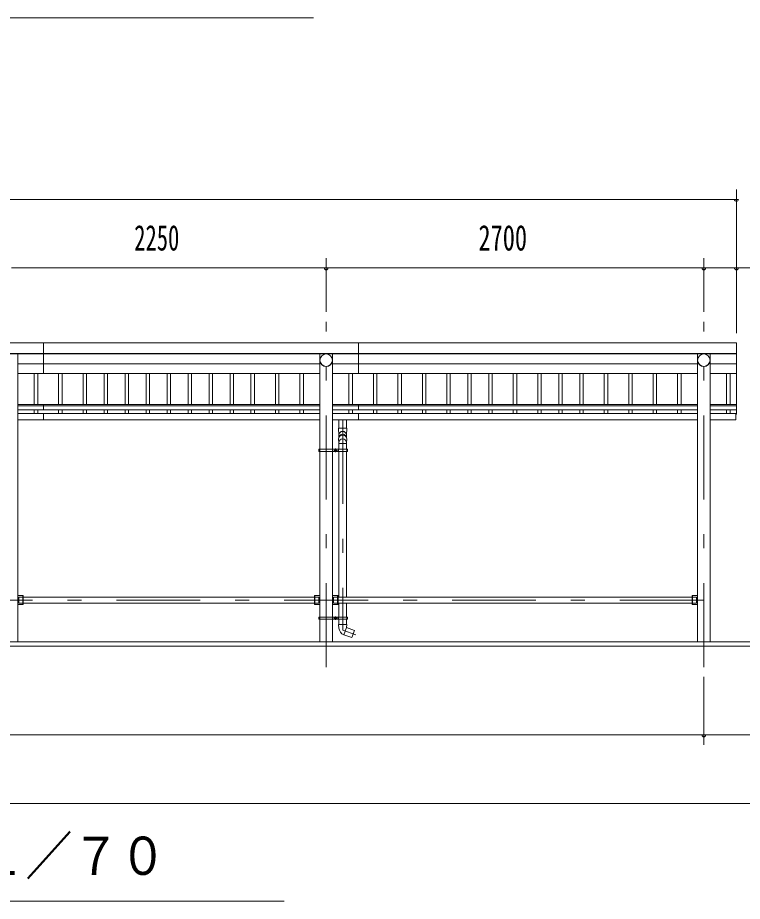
# Model space of a CAD drawing. Units: millimetres, scale not verified. Extents: x -31546 to 31551, y -14700 to 14700.
# Drawn here: x -1785 to 3396, y 1303 to 7623 of the extents above; entities that cross this region are included whole.
import ezdxf
from ezdxf.enums import TextEntityAlignment as Align

# ---------------------------------------------------------------- set-up
doc = ezdxf.new("R2010")
doc.units = ezdxf.units.MM
doc.header["$LTSCALE"] = 50
doc.linetypes.add('USER3', pattern=[24, 12, -5, 2, -5])
for name, color, linetype, lineweight in [('0-2_1-07BOLD', 7, 'Continuous', 18), ('0-3_1-27CENTER', 3, 'USER3', 18), ('0-4_1-47THIN', 4, 'Continuous', 18), ('0-5_1-57DIM', 3, 'Continuous', 18)]:
    doc.layers.add(name, color=color, linetype=linetype, lineweight=lineweight)
doc.styles.add('ＭＳ ゴシック', font='')
doc.styles.get('ＭＳ ゴシック').set_extended_font_data('MS Gothic')

msp = doc.modelspace()

# ---------------------------------------------------------------- linework, layer by layer
at = {"layer": '0-2_1-07BOLD'}
for p, q in [((-1599.42, 5078.35), (-1599.42, 5296.54)), ((650.59, 5078.35), (650.59, 5296.54)), ((-7312.41, 5221.4), (3353.58, 5221.4)), ((3353.59, 5217.32), (-7312.41, 5217.32)), ((-1784.86, 5217.32), (-1784.86, 3157.54)), ((376.03, 4535.54), (376.03, 5217.32)), ((465.14, 5217.32), (465.14, 4535.54)), ((3076.04, 3157.54), (3076.04, 5217.32)), ((3165.13, 5217.32), (3165.13, 3157.54)), ((376.03, 5147.84), (-1784.87, 5147.84)), ((3076.03, 5147.84), (465.13, 5147.84)), ((3165.13, 5147.84), (3353.58, 5147.84)), ((-1784.87, 5078.35), (376.03, 5078.35)), ((465.13, 5078.35), (3076.03, 5078.35)), ((3353.58, 5078.35), (3165.13, 5078.35)), ((376.03, 4856.73), (-1784.87, 4856.73)), ((-1784.87, 4846.3), (376.03, 4846.3)), ((376.03, 4816.69), (-1784.87, 4816.69)), ((-1599.42, 4816.69), (-1599.42, 4856.73)), ((3076.03, 4856.73), (465.13, 4856.73)), ((465.13, 4846.3), (3076.03, 4846.3)), ((3076.03, 4816.69), (465.13, 4816.69)), ((650.59, 4816.69), (650.59, 4856.73)), ((3353.58, 4816.69), (3165.13, 4816.69)), ((3353.58, 4856.73), (3165.14, 4856.73)), ((3165.14, 4846.3), (3353.58, 4846.3)), ((-1784.87, 4790.36), (376.03, 4790.36)), ((376.03, 4745.36), (-1784.87, 4745.36)), ((-1599.42, 4745.36), (-1599.42, 4790.36)), ((465.13, 4790.36), (3076.03, 4790.36)), ((3076.03, 4745.36), (465.13, 4745.36)), ((511.1, 4745.36), (511.1, 4685.74)), ((566.1, 4685.74), (566.1, 4745.36)), ((650.59, 4745.36), (650.59, 4790.36)), ((3165.13, 4790.36), (3348.59, 4790.36)), ((511.1, 4576.09), (566.1, 4576.09)), ((374.45, 4527.54), (368.35, 4527.54)), ((374.45, 4519.54), (374.45, 4535.54)), ((376.03, 3386.14), (376.03, 4517.54)), ((376.05, 4519.54), (376.05, 3335.54)), ((465.14, 3386.14), (465.14, 4517.54)), ((465.15, 4519.54), (465.15, 3335.54)), ((466.75, 4535.54), (466.75, 4519.54)), ((509.5, 4535.54), (509.5, 4519.54)), ((511.1, 4519.54), (511.1, 3478.89)), ((566.1, 3478.89), (566.1, 4519.54)), ((567.7, 4519.54), (567.7, 4535.54)), ((573.8, 4527.54), (567.7, 4527.54)), ((-1744.86, 3490.54), (-1784.86, 3490.54)), ((-1748.07, 3424.54), (-1748.07, 3490.54)), ((-1744.87, 3478.89), (336.04, 3478.89)), ((-1744.86, 3490.54), (-1744.86, 3424.54)), ((336.05, 3424.54), (336.05, 3490.54)), ((339.24, 3490.54), (339.24, 3424.54)), ((339.24, 3478.89), (368.1, 3478.89)), ((339.25, 3424.54), (339.25, 3490.54)), ((368.09, 3478.89), (368.09, 3436.19)), ((368.1, 3478.89), (368.1, 3436.19)), ((465.13, 3490.54), (505.15, 3490.54)), ((473.1, 3436.19), (473.1, 3478.89)), ((501.93, 3424.54), (501.93, 3490.54)), ((501.94, 3490.54), (501.94, 3424.54)), ((505.13, 3490.54), (505.13, 3424.54)), ((505.13, 3478.89), (3036.03, 3478.89)), ((505.15, 3490.54), (505.15, 3424.54)), ((3039.24, 3424.54), (3039.24, 3490.54)), ((-1744.86, 3424.54), (-1784.86, 3424.54)), ((336.04, 3436.19), (-1744.87, 3436.19)), ((368.1, 3436.19), (339.24, 3436.19)), ((505.15, 3424.54), (465.13, 3424.54)), ((3036.03, 3436.19), (505.13, 3436.19)), ((511.1, 3436.19), (511.1, 3335.54)), ((566.1, 3335.54), (566.1, 3436.19)), ((376.03, 3335.54), (376.03, 3370.14)), ((465.14, 3335.54), (465.14, 3370.14)), ((368.35, 3327.54), (374.45, 3327.54)), ((374.45, 3319.54), (374.45, 3335.54)), ((376.03, 3319.54), (376.03, 3157.54)), ((376.05, 3157.54), (376.05, 3319.54)), ((465.14, 3319.54), (465.14, 3157.54)), ((465.15, 3157.54), (465.15, 3319.54)), ((466.75, 3335.54), (466.75, 3319.54)), ((509.5, 3335.54), (509.5, 3319.54)), ((511.1, 3319.54), (511.1, 3282.63)), ((566.1, 3282.63), (566.1, 3319.54)), ((567.7, 3319.54), (567.7, 3335.54)), ((567.7, 3327.54), (573.8, 3327.54)), ((509.59, 3282.63), (567.6, 3282.63)), ((509.59, 3282.63), (511.35, 3256.84)), ((-7629.41, 3127.54), (3670.58, 3127.54))]:
    msp.add_line(p, q, dxfattribs=at)
for points in [[(-7312.41, 4787.78), (-7312.41, 5296.54), (3353.58, 5296.54)], [(3353.58, 5296.54), (3353.58, 4787.78), (3348.59, 4787.78)], [(3348.59, 4790.36), (3348.59, 4745.36), (3165.13, 4745.36)], [(509.1, 4685.74), (511.1, 4636.07), (511.1, 4617.97)], [(566.1, 4617.98), (566.1, 4636.07), (568.1, 4685.74), (509.1, 4685.74)], [(509.11, 4609), (511.1, 4583.03), (511.1, 4535.54)], [(566.1, 4535.54), (566.1, 4583.03), (568.1, 4608.87)], [(-1748.07, 3436.19), (-1776.91, 3436.19), (-1776.91, 3478.89), (-1748.07, 3478.89)], [(376.05, 3424.54), (336.04, 3424.54), (336.04, 3490.54), (376.05, 3490.54)], [(501.94, 3436.19), (473.09, 3436.19), (473.09, 3478.89), (501.94, 3478.89)], [(3076.04, 3490.54), (3036.04, 3490.54), (3036.04, 3424.54), (3076.04, 3424.54)], [(3039.24, 3478.89), (3068.08, 3478.89), (3068.08, 3436.19), (3039.24, 3436.19)], [(567.6, 3282.63), (566.1, 3260.63), (547.28, 3208.95)], [(547.57, 3208.85), (603.67, 3188.43), (622.48, 3240.11), (566.1, 3260.63)], [(3520.59, 3157.54), (-7479.41, 3157.54), (-7479.41, 3127.54)]]:
    msp.add_lwpolyline(points, dxfattribs=at)
for points in [[(573.8, 4535.54), (368.35, 4535.54), (368.35, 4519.54), (573.8, 4519.54)], [(483.12, 4524.65), (483.12, 4530.42), (488.12, 4533.31), (493.12, 4530.42), (493.12, 4524.65), (488.12, 4521.77)], [(368.35, 3335.54), (368.35, 3319.54), (573.8, 3319.54), (573.8, 3335.54)], [(483.12, 3324.65), (488.12, 3321.77), (493.12, 3324.65), (493.12, 3330.43), (488.12, 3333.31), (483.12, 3330.43)]]:
    msp.add_lwpolyline(points, close=True, dxfattribs=at)
for centre, radius in [((420.58, 5172.78), 44.55), ((3120.58, 5172.78), 44.55), ((488.12, 4527.54), 6.25), ((488.12, 4527.54), 4.9), ((488.12, 3327.54), 6.25), ((488.12, 3327.54), 4.9)]:
    msp.add_circle(centre, radius, dxfattribs=at)
for centre, radius, start, end in [((420.58, 5172.09), 44.55, 180, 0), ((3120.58, 5172.09), 44.55, 180, 0), ((538.6, 4607.16), 29.55, 3.56303, 176.43697), ((538.6, 4636.37), 27.55, 3.55867, 176.44133), ((538.6, 4615.67), 27.55, 3.55867, 176.44133), ((538.6, 4582.05), 27.55, 3.55867, 176.44133), ((566.23, 3260.59), 55, 183.90576, 250.16731)]:
    msp.add_arc(centre, radius, start, end, dxfattribs=at)
at = {"layer": '0-3_1-27CENTER'}
for p, q in [((420.59, 2977.54), (420.59, 5447.54)), ((3120.59, 2977.54), (3120.59, 5447.54)), ((538.6, 4745.36), (538.6, 3241.38)), ((500.62, 4527.54), (475.62, 4527.54)), ((488.12, 4540.04), (488.12, 4515.04)), ((-7079.41, 3457.54), (3120.59, 3457.54)), ((475.62, 3327.54), (500.62, 3327.54)), ((488.12, 3315.04), (488.12, 3340.04)), ((538.59, 3241.38), (631.86, 3207.43))]:
    msp.add_line(p, q, dxfattribs=at)
at = {"layer": '0-4_1-47THIN'}
for p, q in [((-1666.91, 5078.35), (-1666.91, 4856.73)), ((-1641.91, 4856.73), (-1641.91, 5078.35)), ((-1491.91, 4856.73), (-1491.91, 5078.35)), ((-1466.91, 5078.35), (-1466.91, 4856.73)), ((-1316.91, 5078.35), (-1316.91, 4856.73)), ((-1291.91, 4856.73), (-1291.91, 5078.35)), ((-1166.91, 4856.73), (-1166.91, 5078.35)), ((-1141.91, 5078.35), (-1141.91, 4856.73)), ((-1016.91, 5078.35), (-1016.91, 4856.73)), ((-991.91, 4856.73), (-991.91, 5078.35)), ((-866.91, 4856.73), (-866.91, 5078.35)), ((-841.91, 5078.35), (-841.91, 4856.73)), ((-716.91, 5078.35), (-716.91, 4856.73)), ((-691.91, 4856.73), (-691.91, 5078.35)), ((-566.91, 4856.73), (-566.91, 5078.35)), ((-541.91, 5078.35), (-541.91, 4856.73)), ((-416.91, 5078.35), (-416.91, 4856.73)), ((-391.91, 4856.73), (-391.91, 5078.35)), ((-266.91, 4856.73), (-266.91, 5078.35)), ((-241.91, 5078.35), (-241.91, 4856.73)), ((-116.92, 5078.35), (-116.92, 4856.73)), ((-91.91, 4856.73), (-91.91, 5078.35)), ((58.08, 4856.73), (58.08, 5078.35)), ((83.09, 5078.35), (83.09, 4856.73)), ((233.09, 5078.35), (233.09, 4856.73)), ((258.09, 4856.73), (258.09, 5078.35)), ((583.09, 4856.73), (583.09, 5078.35)), ((608.09, 5078.35), (608.09, 4856.73)), ((758.09, 5078.35), (758.09, 4856.73)), ((783.09, 4856.73), (783.09, 5078.35)), ((933.09, 4856.73), (933.09, 5078.35)), ((958.09, 5078.35), (958.09, 4856.73)), ((1108.08, 5078.35), (1108.08, 4856.73)), ((1133.09, 4856.73), (1133.09, 5078.35)), ((1283.08, 4856.73), (1283.08, 5078.35)), ((1308.08, 5078.35), (1308.08, 4856.73)), ((1433.09, 5078.35), (1433.09, 4856.73)), ((1458.09, 4856.73), (1458.09, 5078.35)), ((1583.08, 4856.73), (1583.08, 5078.35)), ((1608.08, 5078.35), (1608.08, 4856.73)), ((1758.09, 5078.35), (1758.09, 4856.73)), ((1783.09, 4856.73), (1783.09, 5078.35)), ((1933.08, 4856.73), (1933.08, 5078.35)), ((1958.08, 5078.35), (1958.08, 4856.73)), ((2083.09, 5078.35), (2083.09, 4856.73)), ((2108.09, 4856.73), (2108.09, 5078.35)), ((2233.08, 4856.73), (2233.08, 5078.35)), ((2258.08, 5078.35), (2258.08, 4856.73)), ((2408.09, 5078.35), (2408.09, 4856.73)), ((2433.09, 4856.73), (2433.09, 5078.35)), ((2583.09, 4856.73), (2583.09, 5078.35)), ((2608.09, 5078.35), (2608.09, 4856.73)), ((2758.08, 5078.35), (2758.08, 4856.73)), ((2783.09, 4856.73), (2783.09, 5078.35)), ((2933.08, 4856.73), (2933.08, 5078.35)), ((2958.09, 5078.35), (2958.09, 4856.73)), ((3283.09, 5078.35), (3283.09, 4856.73)), ((3308.08, 4856.73), (3308.08, 5078.35)), ((-1666.91, 4816.69), (-1666.91, 4790.36)), ((-1641.91, 4790.36), (-1641.91, 4816.69)), ((-1491.91, 4790.36), (-1491.91, 4816.69)), ((-1466.91, 4816.69), (-1466.91, 4790.36)), ((-1316.91, 4816.69), (-1316.91, 4790.36)), ((-1291.91, 4790.36), (-1291.91, 4816.69)), ((-1166.91, 4790.36), (-1166.91, 4816.69)), ((-1141.91, 4816.69), (-1141.91, 4790.36)), ((-1016.91, 4816.69), (-1016.91, 4790.36)), ((-991.91, 4790.36), (-991.91, 4816.69)), ((-866.91, 4790.36), (-866.91, 4816.69)), ((-841.91, 4816.69), (-841.91, 4790.36)), ((-716.91, 4816.69), (-716.91, 4790.36)), ((-691.91, 4790.36), (-691.91, 4816.69)), ((-566.91, 4790.36), (-566.91, 4816.69)), ((-541.91, 4816.69), (-541.91, 4790.36)), ((-416.91, 4816.69), (-416.91, 4790.36)), ((-391.91, 4790.36), (-391.91, 4816.69)), ((-266.91, 4790.36), (-266.91, 4816.69)), ((-241.91, 4816.69), (-241.91, 4790.36)), ((-116.92, 4816.69), (-116.92, 4790.36)), ((-91.91, 4790.36), (-91.91, 4816.69)), ((58.08, 4790.36), (58.08, 4816.69)), ((83.09, 4816.69), (83.09, 4790.36)), ((233.09, 4816.69), (233.09, 4790.36)), ((258.09, 4790.36), (258.09, 4816.69)), ((583.09, 4790.36), (583.09, 4816.69)), ((608.09, 4816.69), (608.09, 4790.36)), ((758.09, 4816.69), (758.09, 4790.36)), ((783.09, 4790.36), (783.09, 4816.69)), ((933.09, 4790.36), (933.09, 4816.69)), ((958.09, 4816.69), (958.09, 4790.36)), ((1108.08, 4816.69), (1108.08, 4790.36)), ((1133.09, 4790.36), (1133.09, 4816.69)), ((1283.08, 4790.36), (1283.08, 4816.69)), ((1308.08, 4816.69), (1308.08, 4790.36)), ((1433.09, 4816.69), (1433.09, 4790.36)), ((1458.09, 4790.36), (1458.09, 4816.69)), ((1583.08, 4790.36), (1583.08, 4816.69)), ((1608.08, 4816.69), (1608.08, 4790.36)), ((1758.09, 4816.69), (1758.09, 4790.36)), ((1783.09, 4790.36), (1783.09, 4816.69)), ((1933.08, 4790.36), (1933.08, 4816.69)), ((1958.08, 4816.69), (1958.08, 4790.36)), ((2083.09, 4816.69), (2083.09, 4790.36)), ((2108.09, 4790.36), (2108.09, 4816.69)), ((2233.08, 4790.36), (2233.08, 4816.69)), ((2258.08, 4816.69), (2258.08, 4790.36)), ((2408.09, 4816.69), (2408.09, 4790.36)), ((2433.09, 4790.36), (2433.09, 4816.69)), ((2583.09, 4790.36), (2583.09, 4816.69)), ((2608.09, 4816.69), (2608.09, 4790.36)), ((2758.08, 4816.69), (2758.08, 4790.36)), ((2783.09, 4790.36), (2783.09, 4816.69)), ((2933.08, 4790.36), (2933.08, 4816.69)), ((2958.09, 4816.69), (2958.09, 4790.36)), ((3283.09, 4816.69), (3283.09, 4790.36)), ((3308.08, 4790.36), (3308.08, 4816.69))]:
    msp.add_line(p, q, dxfattribs=at)
at = {"layer": '0-5_1-57DIM'}
for p, q in [((-4289.41, 7622.54), (330.59, 7622.54)), ((3353.58, 5366.54), (3353.58, 6392.54)), ((-7312.41, 6322.54), (3353.58, 6322.54)), ((3367.58, 6322.54), (3339.58, 6322.54)), ((420.59, 5517.54), (420.59, 5902.54)), ((3120.59, 5517.54), (3120.59, 5902.54)), ((-1829.41, 5832.54), (420.59, 5832.54)), ((434.59, 5832.54), (406.59, 5832.54)), ((420.59, 5832.54), (3120.59, 5832.54)), ((3134.59, 5832.54), (3106.59, 5832.54)), ((3120.59, 5832.54), (3353.58, 5832.54)), ((3367.58, 5832.54), (3339.58, 5832.54)), ((3353.58, 5832.54), (3903.08, 5832.54)), ((3120.59, 2422.54), (3120.59, 2907.54)), ((-7079.41, 2492.54), (3120.59, 2492.54)), ((3134.59, 2492.54), (3106.59, 2492.54)), ((3120.59, 2492.54), (3520.59, 2492.54)), ((-7479.41, 2002.54), (3520.59, 2002.54)), ((120.59, 1302.54), (-4079.41, 1302.54))]:
    msp.add_line(p, q, dxfattribs=at)
for centre in [(3353.58, 6322.54), (420.59, 5832.54), (3120.59, 5832.54), (3353.58, 5832.54), (3120.59, 2492.54)]:
    msp.add_arc(centre, 14, 180, 0, dxfattribs=at)

# ---------------------------------------------------------------- texts
at = {"layer": '0-5_1-57DIM', "color": 7, "style": 'ＭＳ ゴシック'}
for s, height, width, p in [('2250', 182.3, 0.65, (-951.77, 5902.54)), ('2700', 182.3, 0.7, (1509.34, 5902.54)), ('正面図\u3000Ｓ＝１／７０', 273.5, 0.9, (-4079.41, 1409.85))]:
    msp.add_text(s, height=height, dxfattribs=dict(at, width=width)).set_placement(p, align=Align.BOTTOM_LEFT)

doc.saveas('drawing.dxf')
